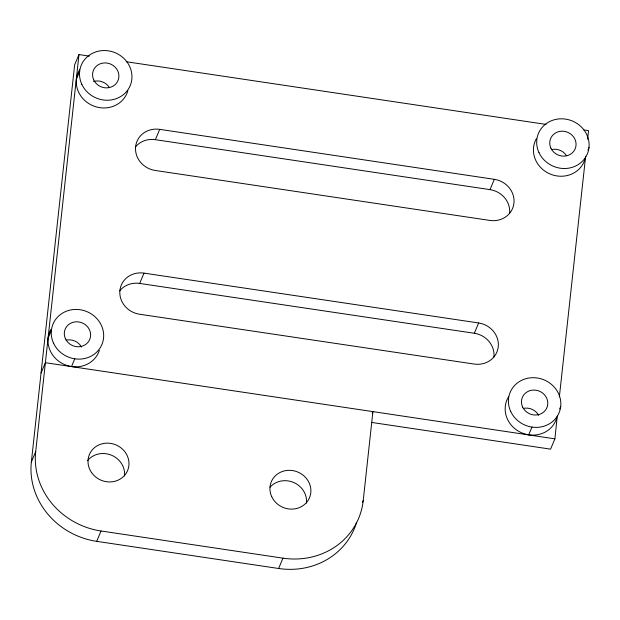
<?xml version="1.0" encoding="UTF-8"?>
<svg xmlns="http://www.w3.org/2000/svg" width="620" height="620" viewBox="0 0 620 620"><rect width="100%" height="100%" fill="white"/><g stroke="black" fill="none" stroke-linecap="round" stroke-linejoin="round"><path stroke-width="0.93" d="M356.57 522.358A73.974 68.44 22.7 0 1 278.628 568.494L96.689 541.345A73.981 68.448 22.7 0 1 31.349 462.032L35.689 451.678L78.973 54.552L89.265 56.133M371.442 422.398L550.568 449.151L554.9 438.844L557.271 416.067M31.349 462.032L74.64 64.86L78.973 54.552M362.491 502.316L363.212 500.596L372.907 411.618L45.384 362.7L41.052 373.062M559.364 396.846L585.644 156.248M587.582 139.175L588.558 130.65L583.87 129.968M76.4 79.228L79.647 71.494M48.128 338.109L51.375 330.382M135.338 147.118A22.196 20.545 22.8 0 1 155.372 139.671L159.704 129.363L494.341 179.327A22.196 20.545 22.8 0 1 513.933 203.135A22.196 20.545 22.8 0 1 489.854 220.426L155.217 170.461A22.196 20.545 22.8 0 1 135.617 146.653A22.196 20.545 22.8 0 1 159.704 129.363M71.532 366.544L74.78 358.817M119.637 290.888A22.196 20.545 22.8 0 1 139.671 283.433L144.003 273.126L478.656 322.966A22.196 20.545 22.8 0 1 498.248 346.774A22.196 20.545 22.8 0 1 474.161 364.056L139.516 314.224A22.196 20.545 22.8 0 1 119.924 290.416A22.196 20.545 22.8 0 1 144.003 273.126M96.689 541.345L101.029 530.991A73.981 68.448 22.7 0 1 35.689 451.678M278.628 568.494L282.953 558.163A73.974 68.44 22.7 0 0 363.212 500.596M372.186 413.346L372.907 411.618L554.9 438.844M509.601 213.443A22.196 20.545 22.8 0 0 490.009 189.635L494.341 179.327M493.915 357.074A22.196 20.545 22.8 0 0 474.323 333.265L478.656 322.966M587.915 150.133L589 147.552M528.705 434.821L531.952 427.087M559.635 409.014L560.72 406.441M126.209 61.721L546.081 124.411M155.372 139.671L490.009 189.635M139.671 283.433L474.323 333.265M101.029 530.991L282.953 558.163M585.055 158.906A26.52 24.552 22.8 0 1 550.312 174.096A26.52 24.552 22.8 0 1 536.339 138.795M127.883 90.636A26.513 24.544 22.8 0 1 92.682 105.625A26.513 24.544 22.8 0 1 79.647 69.735M556.783 417.787A26.513 24.544 22.8 0 1 521.583 432.775A26.513 24.544 22.8 0 1 508.547 396.885M99.347 350.401A26.505 24.544 22.8 0 1 64.418 364.506A26.505 24.544 22.8 0 1 50.91 329.414M551.552 149.559A13.315 12.33 22.8 0 1 566.54 155.744M93.558 81.507A13.315 12.33 22.8 0 1 109.368 87.474M66.108 340.178A13.315 12.33 22.8 0 1 81.522 347.091M523.28 408.44A13.315 12.33 22.8 0 1 538.695 415.361M270.002 487.219A20.716 19.166 22.7 0 1 293.779 482.531A20.716 19.166 22.7 0 1 306.458 503.122M87.559 460.668A20.716 19.166 22.7 0 1 111.468 455.196A20.716 19.166 22.7 0 1 124.527 475.974M550.886 148.126A13.315 12.33 22.8 0 0 573.577 151.52A13.315 12.33 22.8 0 0 564.254 131.332A13.315 12.33 22.8 0 0 550.886 148.126M93.713 79.864A13.315 12.33 22.8 0 0 116.413 83.251A13.315 12.33 22.8 0 0 107.082 63.062A13.315 12.33 22.8 0 0 93.713 79.864M65.441 338.745A13.315 12.33 22.8 0 0 88.141 342.132A13.315 12.33 22.8 0 0 78.81 321.951A13.315 12.33 22.8 0 0 65.441 338.745M522.614 407.014A13.315 12.33 22.8 0 0 545.306 410.401A13.315 12.33 22.8 0 0 535.982 390.213A13.315 12.33 22.8 0 0 522.614 407.014M538.966 152.559A26.52 24.552 22.8 0 0 584.164 159.309A26.52 24.552 22.8 0 0 565.587 119.11A26.52 24.552 22.8 0 0 538.966 152.559M81.801 84.289A26.513 24.544 22.8 0 0 126.992 91.039A26.513 24.544 22.8 0 0 108.415 50.848A26.513 24.544 22.8 0 0 81.801 84.289M53.537 343.17A26.505 24.544 22.8 0 0 98.712 349.92A26.505 24.544 22.8 0 0 80.143 309.737A26.505 24.544 22.8 0 0 53.537 343.17M510.702 411.44A26.513 24.544 22.8 0 0 555.884 418.19A26.513 24.544 22.8 0 0 537.315 377.999A26.513 24.544 22.8 0 0 510.702 411.44M91.52 472.518A20.716 19.166 22.7 0 0 126.914 471.983A20.716 19.166 22.7 0 0 107.028 443.145A20.716 19.166 22.7 0 0 91.52 472.518M271.715 496.667A20.716 19.166 22.7 0 0 307.024 501.936A20.716 19.166 22.7 0 0 292.501 470.557A20.716 19.166 22.7 0 0 271.715 496.667"/></g></svg>
